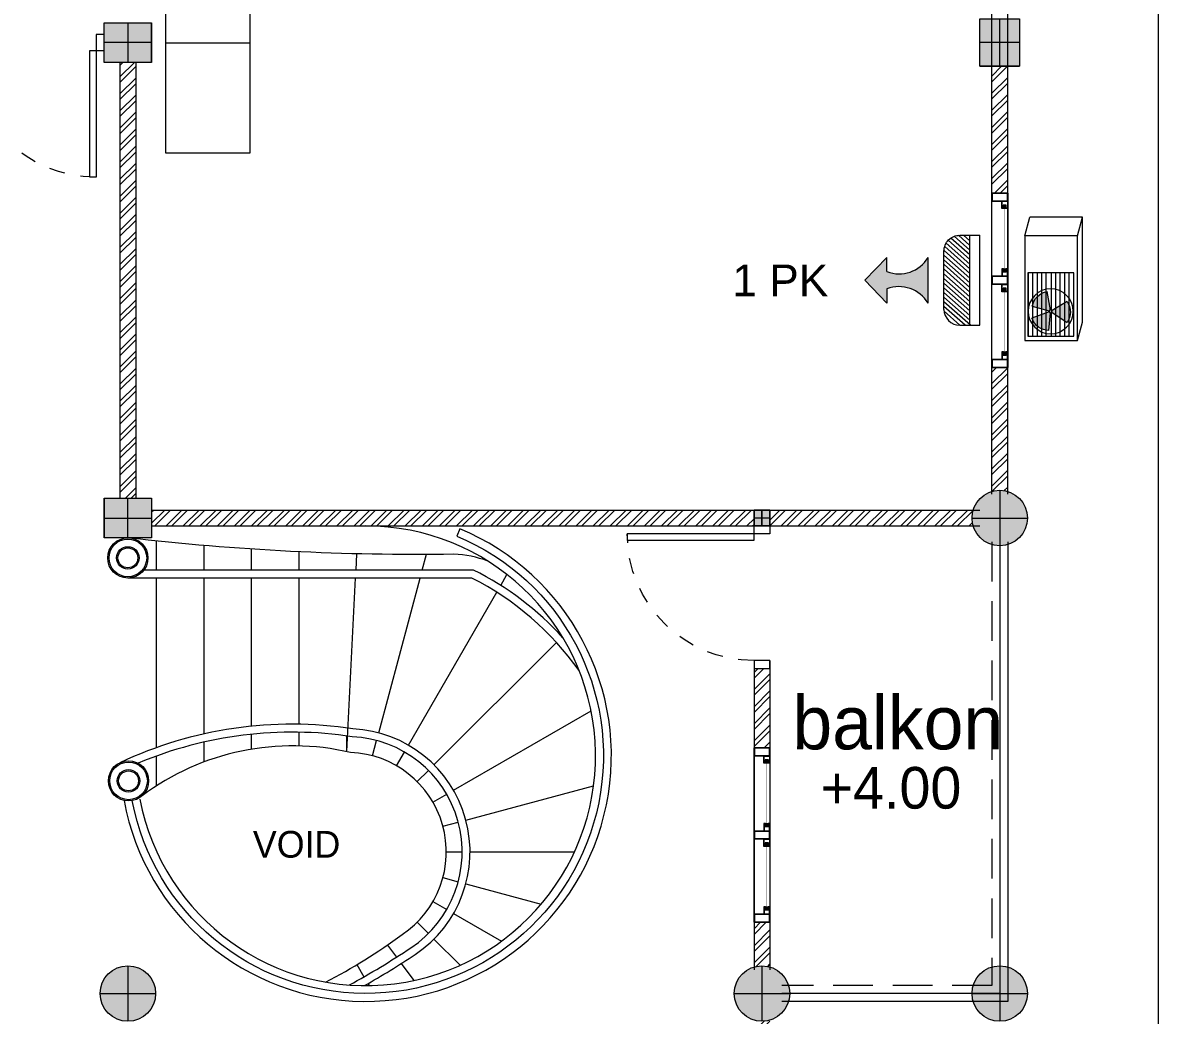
# Model space of a CAD drawing. Header units: millimetres. Extents: x -667 to -468, y -723 to -475.
# Drawn here: x -497.5 to -490.34, y -701.52 to -695.26 of the extents above; entities that cross this region are included whole.
import ezdxf

# ---------------------------------------------------------------- set-up
doc = ezdxf.new("R2010")
doc.units = ezdxf.units.MM
doc.linetypes.add('DASHED2', pattern=[0.375, 0.25, -0.125])
doc.linetypes.add('HIDDEN', pattern=[0.375, 0.25, -0.125])
doc.layers.get('0').update_dxf_attribs({"lineweight": 9})
for name, color, linetype, lineweight in [('BLOCK', 231, 'Continuous', 5), ('COLUMN', 11, 'Continuous', 9), ('dinding', 36, 'Continuous', 9), ('DOOR', 6, 'Continuous', 5), ('Furniture', 172, 'Continuous', 0), ('HIDDEN', 9, 'HIDDEN', 5), ('NOTASI', 250, 'Continuous', 5), ('pintu', 6, 'Continuous', 5), ('TEXT', 26, 'Continuous', 5)]:
    doc.layers.add(name, color=color, linetype=linetype, lineweight=lineweight)
doc.styles.get("Standard").update_dxf_attribs({"font": 'arial.ttf'})
pattern_1 = [(45, (150.81226, -159.11501), (-0.053881537, 0.053881537), []), (45, (150.84818, -159.11501), (-0.053881537, 0.053881537), [])]

# ---------------------------------------------------------------- blocks, each defined once
blk = doc.blocks.new('FFFF')
at = {"layer": 'NOTASI', "ltscale": 0.01}
h = blk.add_hatch(color=256, dxfattribs=at)
h.paths.add_polyline_path([(-508.3704, -250.991), (-508.4954, -250.991), (-508.4954, -251.141), (-508.3704, -251.141)])
h.paths.add_polyline_path([(-508.3704, -251.141), (-508.4954, -251.141), (-508.4954, -251.291), (-508.3704, -251.291)])
h.paths.add_polyline_path([(-508.4954, -251.141), (-508.6204, -251.141), (-508.6204, -251.291), (-508.4954, -251.291)])
h.paths.add_polyline_path([(-508.4954, -250.991), (-508.6204, -250.991), (-508.6204, -251.141), (-508.4954, -251.141)])
at = {"ltscale": 0.01}
for p, q in [((-508.3704, -250.991), (-508.6204, -250.991)), ((-508.4954, -250.991), (-508.4954, -251.291)), ((-508.6204, -251.141), (-508.3704, -251.141))]:
    blk.add_line(p, q, dxfattribs=at)
blk.add_lwpolyline([(-508.6204, -250.991), (-508.3704, -250.991), (-508.3704, -251.291), (-508.6204, -251.291)], close=True, dxfattribs=at)
blk = doc.blocks.new('kolommm bulat')
at = {"layer": 'NOTASI'}
h = blk.add_hatch(color=256, dxfattribs=at)
h.paths.add_polyline_path([(-808.9141, -494.9305), (-808.9141, -495.1055), (-808.7391, -495.1055, 0.414214)])
h.paths.add_polyline_path([(-808.9141, -494.9305, 0.414214), (-809.0891, -495.1055), (-808.9141, -495.1055)])
h.paths.add_polyline_path([(-808.9141, -495.1055), (-809.0891, -495.1055, 0.414214), (-808.9141, -495.2805)])
h.paths.add_polyline_path([(-808.7391, -495.1055), (-808.9141, -495.1055), (-808.9141, -495.2805, 0.414214)])
for p, q in [((-808.9141, -494.9305), (-808.9141, -495.2805)), ((-809.0891, -495.1055), (-808.7391, -495.1055))]:
    blk.add_line(p, q)
blk.add_circle((-808.9141, -495.1055), 0.175)
blk = doc.blocks.new('32')
at = {"layer": 'NOTASI'}
h = blk.add_hatch(color=256, dxfattribs=at)
h.paths.add_polyline_path([(2106.8221, 191.4695), (2106.7721, 191.4695), (2106.7721, 191.4195), (2106.8221, 191.4195)])
h.paths.add_polyline_path([(2106.8721, 191.4695), (2106.8221, 191.4695), (2106.8221, 191.4195), (2106.8721, 191.4195)])
h.paths.add_polyline_path([(2106.8721, 191.4195), (2106.8221, 191.4195), (2106.8221, 191.3695), (2106.8721, 191.3695)])
h.paths.add_polyline_path([(2106.8221, 191.4195), (2106.7721, 191.4195), (2106.7721, 191.3695), (2106.8221, 191.3695)])
at = {"layer": 'BLOCK'}
for p, q in [((2106.7721, 191.4195), (2106.8721, 191.4195)), ((2106.8221, 191.4695), (2106.8221, 191.3695))]:
    blk.add_line(p, q, dxfattribs=at)
blk.add_lwpolyline([(2106.8721, 191.4695), (2106.7721, 191.4695), (2106.7721, 191.3695), (2106.8721, 191.3695)], close=True, dxfattribs=at)
blk = doc.blocks.new('*U248')
for points in [[(81823.4, 24533.4), (81823.4, 25333.4), (81783.4, 25333.4), (81783.4, 24533.4)], [(80973.4, 24433.4), (81023.4, 24433.4), (81023.4, 24533.4), (80973.4, 24533.4)], [(81823.4, 24533.4), (81873.4, 24533.4), (81873.4, 24433.4), (81823.4, 24433.4)]]:
    blk.add_lwpolyline(points, close=True)
at = {"layer": 'HIDDEN'}
blk.add_arc((81823.4, 24533.4), 800, 90, 180, dxfattribs=at)
blk = doc.blocks.new('*U579')
for points in [[(80973.4, 24533.4), (81023.4, 24533.4), (81023.4, 24433.4), (80973.4, 24433.4)], [(81823.4, 24433.4), (81873.4, 24433.4), (81873.4, 24533.4), (81823.4, 24533.4)], [(81823.4, 24433.4), (81823.4, 23633.4), (81783.4, 23633.4), (81783.4, 24433.4)]]:
    blk.add_lwpolyline(points, close=True)
at = {"layer": 'HIDDEN'}
blk.add_arc((81823.4, 24433.4), 800, 180, 270, dxfattribs=at)
blk = doc.blocks.new('FCE')
h = blk.add_hatch()
h.set_pattern_fill('ANSI31', color=30, scale=0.02, angle=-180, style=0)
h.set_pattern_definition([(45, (-1849.7851361, -2568.5427676), (-0.0017677669529, 0.0017677669529), [])])
h.paths.add_polyline_path([(-655.011, -509.7223), (-655.009, -509.7223, -0.354282), (-655.007, -509.7193), (-655.027, -509.7193), (-655.027, -509.7273), (-655.011, -509.7273)])
h.paths.add_polyline_path([(-655.027, -509.7113), (-655.027, -509.7193), (-655.007, -509.7193, -0.354282), (-655.009, -509.7163), (-655.011, -509.7163), (-655.011, -509.7113)])
h = blk.add_hatch()
h.set_pattern_fill('ANSI31', color=30, scale=0.02, angle=-180, style=0)
h.set_pattern_definition([(135, (540.1511286, -2568.5427676), (0.0017677669529, 0.0017677669529), [])])
h.paths.add_polyline_path([(-654.623, -509.7223), (-654.625, -509.7223, 0.354282), (-654.627, -509.7193), (-654.607, -509.7193), (-654.607, -509.7273), (-654.623, -509.7273)])
h.paths.add_polyline_path([(-654.607, -509.7113), (-654.607, -509.7193), (-654.627, -509.7193, 0.354282), (-654.625, -509.7163), (-654.623, -509.7163), (-654.623, -509.7113)])
h = blk.add_hatch()
h.set_pattern_fill('ANSI31', color=30, scale=0.02, angle=-180, style=0)
h.set_pattern_definition([(45, (-1849.2601361, -2568.5427676), (-0.0017677669529, 0.0017677669529), [])])
h.paths.add_polyline_path([(-654.486, -509.7223), (-654.484, -509.7223, -0.354282), (-654.482, -509.7193), (-654.502, -509.7193), (-654.502, -509.7273), (-654.486, -509.7273)])
h.paths.add_polyline_path([(-654.502, -509.7113), (-654.502, -509.7193), (-654.482, -509.7193, -0.354282), (-654.484, -509.7163), (-654.486, -509.7163), (-654.486, -509.7113)])
h = blk.add_hatch()
h.set_pattern_fill('ANSI31', color=30, scale=0.02, angle=-180, style=0)
h.set_pattern_definition([(135, (540.6761286, -2568.5427676), (0.0017677669529, 0.0017677669529), [])])
h.paths.add_polyline_path([(-654.098, -509.7223), (-654.1, -509.7223, 0.354282), (-654.102, -509.7193), (-654.082, -509.7193), (-654.082, -509.7273), (-654.098, -509.7273)])
h.paths.add_polyline_path([(-654.082, -509.7113), (-654.082, -509.7193), (-654.102, -509.7193, 0.354282), (-654.1, -509.7163), (-654.098, -509.7163), (-654.098, -509.7113)])
for points in [[(-655.0545, -509.6381), (-655.1045, -509.6381), (-655.1045, -509.7381), (-655.0545, -509.7381)], [(-655.1045, -509.6381), (-654.0045, -509.6381), (-654.0045, -509.7381), (-655.1045, -509.7381)], [(-655.0565, -509.6401), (-655.1025, -509.6401), (-655.1025, -509.7361), (-655.0565, -509.7361)], [(-654.5295, -509.6381), (-654.5795, -509.6381), (-654.5795, -509.7381), (-654.5295, -509.7381)], [(-654.5315, -509.6401), (-654.5775, -509.6401), (-654.5775, -509.7361), (-654.5315, -509.7361)], [(-654.0045, -509.6381), (-654.0545, -509.6381), (-654.0545, -509.7381), (-654.0045, -509.7381)], [(-654.0065, -509.6401), (-654.0525, -509.6401), (-654.0525, -509.7361), (-654.0065, -509.7361)], [(-655.029, -509.7093), (-655.009, -509.7093), (-655.009, -509.7026), (-655.0525, -509.7026), (-655.0525, -509.7361), (-655.009, -509.7361), (-655.009, -509.7293), (-655.029, -509.7293)], [(-654.605, -509.7093), (-654.625, -509.7093), (-654.625, -509.7026), (-654.5815, -509.7026), (-654.5815, -509.7361), (-654.625, -509.7361), (-654.625, -509.7293), (-654.605, -509.7293)], [(-654.504, -509.7093), (-654.484, -509.7093), (-654.484, -509.7026), (-654.5275, -509.7026), (-654.5275, -509.7361), (-654.484, -509.7361), (-654.484, -509.7293), (-654.504, -509.7293)], [(-654.08, -509.7093), (-654.1, -509.7093), (-654.1, -509.7026), (-654.0565, -509.7026), (-654.0565, -509.7361), (-654.1, -509.7361), (-654.1, -509.7293), (-654.08, -509.7293)]]:
    blk.add_lwpolyline(points, close=True)
for points in [[(-655.009, -509.7133), (-655.009, -509.7113), (-655.009, -509.7163), (-655.009, -509.7113), (-655.007, -509.7113), (-655.007, -509.7006), (-655.0545, -509.7006), (-655.0545, -509.7381), (-655.007, -509.7381), (-655.007, -509.7273), (-655.009, -509.7273), (-655.009, -509.7223), (-655.009, -509.7273)], [(-655.009, -509.7223), (-655.011, -509.7223), (-655.011, -509.7273), (-655.027, -509.7273), (-655.027, -509.7113), (-655.011, -509.7113), (-655.011, -509.7163), (-655.009, -509.7163)], [(-654.625, -509.7133), (-654.625, -509.7113), (-654.625, -509.7163), (-654.625, -509.7113), (-654.627, -509.7113), (-654.627, -509.7006), (-654.5795, -509.7006), (-654.5795, -509.7381), (-654.627, -509.7381), (-654.627, -509.7273), (-654.625, -509.7273), (-654.625, -509.7223), (-654.625, -509.7273)], [(-654.625, -509.7223), (-654.623, -509.7223), (-654.623, -509.7273), (-654.607, -509.7273), (-654.607, -509.7113), (-654.623, -509.7113), (-654.623, -509.7163), (-654.625, -509.7163)], [(-654.484, -509.7133), (-654.484, -509.7113), (-654.484, -509.7163), (-654.484, -509.7113), (-654.482, -509.7113), (-654.482, -509.7006), (-654.5295, -509.7006), (-654.5295, -509.7381), (-654.482, -509.7381), (-654.482, -509.7273), (-654.484, -509.7273), (-654.484, -509.7223), (-654.484, -509.7273)], [(-654.484, -509.7223), (-654.486, -509.7223), (-654.486, -509.7273), (-654.502, -509.7273), (-654.502, -509.7113), (-654.486, -509.7113), (-654.486, -509.7163), (-654.484, -509.7163)], [(-654.1, -509.7133), (-654.1, -509.7113), (-654.1, -509.7163), (-654.1, -509.7113), (-654.102, -509.7113), (-654.102, -509.7006), (-654.0545, -509.7006), (-654.0545, -509.7381), (-654.102, -509.7381), (-654.102, -509.7273), (-654.1, -509.7273), (-654.1, -509.7223), (-654.1, -509.7273)], [(-654.1, -509.7223), (-654.098, -509.7223), (-654.098, -509.7273), (-654.082, -509.7273), (-654.082, -509.7113), (-654.098, -509.7113), (-654.098, -509.7163), (-654.1, -509.7163)]]:
    blk.add_lwpolyline(points)
at = {"color": 20, "const_width": 0.002}
for points in [[(-654.623, -509.7193), (-655.011, -509.7193)], [(-654.098, -509.7193), (-654.486, -509.7193)]]:
    blk.add_lwpolyline(points, dxfattribs=at)
for centre, start, end in [((-655.0062, -509.7166), 174.67337, 252.70675), ((-655.0062, -509.7221), 107.29325, 185.32663), ((-654.6279, -509.7166), 287.29325, 5.32663), ((-654.6279, -509.7221), 354.67337, 72.70675), ((-654.4812, -509.7166), 174.67337, 252.70675), ((-654.4812, -509.7221), 107.29325, 185.32663), ((-654.1029, -509.7166), 287.29325, 5.32663), ((-654.1029, -509.7221), 354.67337, 72.70675)]:
    blk.add_arc(centre, 0.00286, start, end)
blk = doc.blocks.new('aircondensator')
at = {"linetype": 'ByBlock', "true_color": 0xff1a1a}
h = blk.add_hatch(color=1, dxfattribs=at)
h.set_gradient(color1=(190, 248, 247), one_color=1, tint=1, name='CYLINDER')
h.paths.add_polyline_path([(0, 0.4992), (-0.1437, 0.3597), (-0.0546, 0.3597, -0.365012), (-0.1437, 0.1009), (0.1437, 0.1009, -0.365012), (0.0546, 0.3597), (0.1437, 0.3597)])
at = {"linetype": 'ByBlock'}
for p, q in [((-0.1437, 0.3597), (0, 0.4992)), ((0.1437, 0.3597), (0, 0.4992)), ((-0.0546, 0.3597), (-0.1437, 0.3597)), ((0.0546, 0.3597), (0.1437, 0.3597)), ((-0.284, -0.1), (-0.284, -0.2264)), ((-0.284, -0.1632), (0.284, -0.1632)), ((-0.284, -0.2264), (0.284, -0.2264))]:
    blk.add_line(p, q, dxfattribs=at)
at = {"color": 7, "linetype": 'ByBlock', "true_color": 0xd7f8f9}
for p, q in [((-0.1341, -0.1632), (0.0109, 0)), ((-0.1047, -0.1632), (0.0413, 0.001)), ((-0.0163, -0.1632), (0.1287, 0)), ((0.0131, -0.1632), (0.1582, 0)), ((-0.284, -0.1331), (-0.1657, 0)), ((-0.284, -0.1663), (-0.1363, 0)), ((-0.284, -0.1), (-0.1958, -0.0007)), ((-0.2519, -0.1632), (-0.1068, 0)), ((-0.2224, -0.1632), (-0.0774, 0)), ((-0.193, -0.1632), (-0.0479, 0)), ((-0.1636, -0.1632), (-0.0185, 0)), ((-0.0752, -0.1632), (0.0698, -0.0001)), ((-0.0458, -0.1632), (0.0989, -0.0004)), ((0.0425, -0.1632), (0.187, -0.0007)), ((0.072, -0.1632), (0.2132, -0.0043)), ((0.1014, -0.1632), (0.2344, -0.0136)), ((0.1309, -0.1632), (0.2521, -0.0268)), ((0.1603, -0.1632), (0.2666, -0.0436)), ((0.1898, -0.1632), (0.2775, -0.0645)), ((0.2192, -0.1632), (0.2836, -0.0907)), ((0.2486, -0.1632), (0.284, -0.1234))]:
    blk.add_line(p, q, dxfattribs=at)
at = {"linetype": 'ByBlock'}
blk.add_lwpolyline([(0.1437, 0.1009), (-0.1437, 0.1009)], dxfattribs=at)
blk.add_lwpolyline([(-0.184, 0), (0.184, 0, -0.414214), (0.284, -0.1), (0.284, -0.2264)], format="xyb", dxfattribs=at)
for centre, radius, start, end in [((-0.2528, 0.2832), 0.2125, 300.90184, 21.11257), ((0.2528, 0.2832), 0.2125, 158.88743, 239.09816), ((-0.184, -0.1), 0.1, 90, 180)]:
    blk.add_arc(centre, radius, start, end, dxfattribs=at)
blk = doc.blocks.new('OUT DOR AC')
h = blk.add_hatch(color=256)
h.set_gradient(color1=(177, 221, 220), one_color=1, tint=1)
h.paths.add_polyline_path([(-0.267, -0.128, 0.324443), (-0.4416, -0.128), (-0.3551, -0.2544, -0.290805), (-0.341, -0.2539)])
h.paths.add_polyline_path([(-0.3347, -0.2674, -0.290805), (-0.3441, -0.2779), (-0.3053, -0.4186, 0.324443), (-0.1837, -0.2933)])
h.paths.add_polyline_path([(-0.5074, -0.2793, 0.324443), (-0.4061, -0.4215), (-0.3532, -0.2771, -0.267166), (-0.3607, -0.2664)])
for p, q in [((-0.5923, -0.0408), (-0.4373, 0)), ((-0.4373, 0), (0.4373, 0)), ((0.2823, -0.0408), (0.4373, 0)), ((0.4373, 0), (0.4373, -0.4398)), ((-0.5565, -0.1104), (-0.0277, -0.1104)), ((-0.5565, -0.1476), (-0.0277, -0.1476)), ((-0.5565, -0.1848), (-0.0277, -0.1848)), ((-0.3551, -0.2544), (-0.4416, -0.128)), ((-0.267, -0.128), (-0.341, -0.2539)), ((-0.5565, -0.2221), (-0.0277, -0.2221)), ((-0.5565, -0.2593), (-0.0277, -0.2593)), ((-0.5074, -0.2793), (-0.3607, -0.2664)), ((-0.3532, -0.2771), (-0.4061, -0.4215)), ((-0.3053, -0.4186), (-0.3441, -0.2779)), ((-0.3347, -0.2674), (-0.1837, -0.2933)), ((-0.5565, -0.3016), (-0.0277, -0.3016)), ((-0.5565, -0.3388), (-0.0277, -0.3388)), ((-0.5565, -0.3761), (-0.0277, -0.3761)), ((-0.5565, -0.4133), (-0.0277, -0.4133)), ((-0.5565, -0.4505), (-0.0277, -0.4505)), ((0.2823, -0.4806), (0.4373, -0.4398))]:
    blk.add_line(p, q)
for points in [[(-0.5923, -0.0408), (0.2823, -0.0408), (0.2823, -0.4806), (-0.5923, -0.4806)], [(-0.5565, -0.0731), (-0.0277, -0.0731), (-0.0277, -0.4556), (-0.5565, -0.4556)]]:
    blk.add_lwpolyline(points, close=True)
for radius in [0.1879, 0.0131]:
    blk.add_circle((-0.3476, -0.2652), radius)
for centre, start, end in [((-0.3543, -0.2484), 54.04943, 125.95057), ((-0.3587, -0.2805), 179.51832, 251.41947), ((-0.3309, -0.2721), 279.91296, 351.81411)]:
    blk.add_arc(centre, 0.1487, start, end)

msp = doc.modelspace()

# ---------------------------------------------------------------- hatches: boundary and pattern name
at = {"layer": 'NOTASI'}
h = msp.add_hatch(dxfattribs=at)
h.set_pattern_fill('ANSI32', color=256, scale=0.008, style=0)
h.set_pattern_definition(pattern_1)
h.paths.add_polyline_path([(-491.286, -695.5357), (-491.386, -695.5357), (-491.386, -696.3357), (-491.286, -696.3357)])
h.paths.add_polyline_path([(-491.286, -697.4357), (-491.386, -697.4357), (-491.386, -698.2179, -0.145898), (-491.286, -698.2179)])
h.paths.add_polyline_path([(-491.511, -698.3857, -0.072565), (-491.5037, -698.3357), (-492.786, -698.3357), (-492.786, -698.4357), (-491.5037, -698.4357, -0.072565)])
h.paths.add_polyline_path([(-492.886, -698.3357), (-496.686, -698.3357), (-496.686, -698.4357), (-492.886, -698.4357)])
h.paths.add_polyline_path([(-496.786, -695.5107), (-496.886, -695.5107), (-496.886, -698.2607), (-496.786, -698.2607)])
h = msp.add_hatch(dxfattribs=at)
h.set_pattern_fill('ANSI32', color=256, scale=0.008, style=0)
h.set_pattern_definition(pattern_1)
h.paths.add_polyline_path([(-492.786, -699.3357), (-492.886, -699.3357), (-492.886, -699.8357), (-492.786, -699.8357)])
h.paths.add_polyline_path([(-492.786, -700.9357), (-492.886, -700.9357), (-492.886, -701.2179, -0.145898), (-492.786, -701.2179)])
h.paths.add_polyline_path([(-492.786, -701.5534, -0.145898), (-492.886, -701.5534), (-492.886, -702.8357), (-492.786, -702.8357)])

# ---------------------------------------------------------------- linework, layer by layer
at = {"layer": 'dinding', "ltscale": 0.01}
msp.add_line((-490.336, -694.3857), (-490.336, -711.3857), dxfattribs=at)
at = {"layer": 'dinding'}
for p, q in [((-491.386, -698.2357), (-491.386, -694.4357)), ((-491.286, -698.2357), (-491.286, -694.4357)), ((-496.886, -695.5107), (-496.886, -698.2607)), ((-496.786, -695.5107), (-496.786, -698.2607)), ((-496.686, -698.3357), (-491.461, -698.3357)), ((-496.686, -698.4357), (-491.461, -698.4357)), ((-496.655, -698.7142), (-496.655, -698.5338)), ((-491.336, -698.5357), (-491.336, -701.3857)), ((-491.286, -698.5357), (-491.286, -701.4357)), ((-496.355, -698.7142), (-496.355, -698.5592)), ((-496.055, -698.7142), (-496.055, -698.5819)), ((-495.755, -698.7142), (-495.755, -698.5989)), ((-495.3967, -698.7142), (-495.3915, -698.6117)), ((-494.9785, -698.7142), (-494.9518, -698.6142)), ((-496.655, -699.8343), (-496.655, -698.7642)), ((-496.355, -699.7479), (-496.355, -698.7642)), ((-496.055, -699.6996), (-496.055, -698.7642)), ((-495.755, -699.6871), (-495.755, -698.7642)), ((-495.455, -699.8597), (-495.3992, -698.7642)), ((-495.2537, -699.7412), (-494.9919, -698.7642)), ((-494.4841, -698.8107), (-494.4445, -698.7421)), ((-495.0662, -699.8188), (-494.5091, -698.854)), ((-494.9051, -699.9424), (-494.1329, -699.1702)), ((-494.0975, -699.1348), (-494.0963, -699.1336)), ((-492.886, -699.2857), (-492.886, -701.2357)), ((-492.786, -699.2857), (-492.786, -701.2357)), ((-494.7815, -700.1035), (-493.9139, -699.6026)), ((-496.055, -699.8444), (-496.055, -699.7498)), ((-495.755, -699.8236), (-495.755, -699.7371)), ((-495.455, -699.8597), (-495.455, -699.7605)), ((-496.355, -699.9246), (-496.355, -699.7992)), ((-495.2925, -699.886), (-495.2666, -699.7895)), ((-496.655, -700.0748), (-496.655, -699.8875)), ((-495.1412, -699.9487), (-495.0912, -699.8621)), ((-495.0112, -700.0485), (-494.9405, -699.9778)), ((-494.7038, -700.291), (-493.8985, -700.0752)), ((-494.9114, -700.1785), (-494.8248, -700.1285)), ((-494.8487, -700.3298), (-494.7521, -700.304)), ((-494.8273, -700.4923), (-494.7273, -700.4923)), ((-494.6773, -700.4923), (-494.019, -700.4923)), ((-494.8487, -700.6547), (-494.7521, -700.6806)), ((-494.7038, -700.6936), (-494.2281, -700.821)), ((-494.9114, -700.8061), (-494.8248, -700.8561)), ((-494.7815, -700.8811), (-494.4794, -701.0555)), ((-495.0112, -700.9361), (-494.9405, -701.0068)), ((-494.9051, -701.0422), (-494.7398, -701.2074)), ((-495.1986, -701.08), (-495.1419, -701.1564)), ((-495.112, -701.1967), (-495.0326, -701.3035)), ((-495.3908, -701.2035), (-495.3465, -701.2802)), ((-495.3215, -701.3235), (-495.3146, -701.3355)), ((-491.336, -701.3857), (-492.711, -701.3857)), ((-491.286, -701.4357), (-492.711, -701.4357))]:
    msp.add_line(p, q, dxfattribs=at)
at = {"layer": 'dinding', "linetype": 'DASHED2'}
for p, q in [((-491.386, -698.5357), (-491.386, -701.3357)), ((-491.386, -701.3357), (-492.711, -701.3357))]:
    msp.add_line(p, q, dxfattribs=at)
at = {"layer": 'dinding'}
for points in [[(-496.8602, -700.1676, 1.680839), (-494.7423, -698.4539), (-494.7615, -698.5001, -1.674158), (-496.8091, -700.1688)], [(-494.5651, -698.6576, 0.081481), (-494.7803, -698.6142, -0.032853), (-496.836, -698.5107)], [(-493.9892, -699.3484, 0.121705), (-494.6667, -698.7642), (-496.836, -698.7642)], [(-494.0918, -699.141, 0.093031), (-494.6548, -698.7142), (-496.7351, -698.7142)], [(-495.3426, -701.3356, 0.016693), (-495.0231, -701.139, 0.722711), (-495.4164, -699.7156, 0.148646), (-496.8862, -699.9296)], [(-495.4383, -701.332, 0.020345), (-495.0508, -701.0974, 0.723972), (-495.4214, -699.7654, 0.138385), (-496.7707, -699.9328)], [(-495.5891, -701.3134, 0.040563), (-495.1062, -701.0141, 0.726986), (-495.4311, -699.8651, 0.220859), (-496.7467, -700.1382)]]:
    msp.add_lwpolyline(points, format="xyb", dxfattribs=at)
at = {"layer": 'dinding', "color": 0}
for centre, radius in [((-496.836, -698.6374), 0.1268), ((-496.836, -698.6374), 0.1188), ((-496.836, -698.6374), 0.0708), ((-496.836, -698.6374), 0.0628), ((-496.8316, -700.044), 0.1268), ((-496.8316, -700.044), 0.1188), ((-496.8316, -700.044), 0.0708), ((-496.8316, -700.044), 0.0628)]:
    msp.add_circle(centre, radius, dxfattribs=at)
at = {"layer": 'dinding'}
msp.add_arc((-495.336, -699.8857), 1.45, 190.88047, 90, dxfattribs=at)
at = {"layer": 'Furniture', "ltscale": 0.01}
for points in [[(-496.0634, -693.9977), (-496.5987, -693.9977), (-496.5987, -695.3866), (-496.0634, -695.3866)], [(-496.0634, -694.6922), (-496.5987, -694.6922), (-496.5987, -696.081), (-496.0634, -696.081)]]:
    msp.add_lwpolyline(points, close=True, dxfattribs=at)

# ---------------------------------------------------------------- block references
at = {"xscale": -0.7557451804975893, "yscale": 0.7557451804975893, "zscale": 0.7557451804975893, "rotation": 270}
msp.add_blockref('OUT DOR AC', (-490.8144, -696.8187), dxfattribs=at)
at = {"color": 1, "linetype": 'ByBlock', "true_color": 0xff1a1a, "rotation": 90}
msp.add_blockref('aircondensator', (-491.6878, -696.8857), dxfattribs=at)
at = {"layer": 'COLUMN'}
for name, p, rotation in [('FFFF', (-999.8315, -946.5267), 180), ('FFFF', (-245.695, -1203.8811), 270), ('FFFF', (-747.977, -189.8902), 89.99999999999997), ('32', (-684.2555, 1408.4364), 270)]:
    msp.add_blockref(name, p, dxfattribs=dict(at, rotation=rotation))
for p in [(317.5781, -203.2802), (312.0781, -206.2802), (316.0781, -206.2802), (317.5781, -206.2802)]:
    msp.add_blockref('kolommm bulat', p, dxfattribs=at)
at = {"layer": 'COLUMN', "xscale": -1, "rotation": 270}
msp.add_blockref('32', (-684.2555, -2805.2078), dxfattribs=at)
at = {"layer": 'DOOR', "xscale": -0.0009999999999763531, "yscale": 0.0009999999999763531, "zscale": 0.0009999999999763531}
for name, p, rotation in [('*U248', (-578.8594, -670.9023), 180), ('*U579', (-517.3194, -780.309), 270)]:
    msp.add_blockref(name, p, dxfattribs=dict(at, rotation=rotation))
at = {"layer": 'pintu', "rotation": 90.00000000000001}
for p in [(-1001.0241, -42.3311), (-1002.5241, -45.8311)]:
    msp.add_blockref('FCE', p, dxfattribs=at)

# ---------------------------------------------------------------- texts
at = {"color": 1, "linetype": 'ByBlock', "true_color": 0xff1a1a, "insert": (-493.4002, -696.7862), "char_height": 0.2, "attachment_point": 1}
msp.add_mtext_dynamic_manual_height_columns('\\pi0.37693;{\\C256;1 PK}', width=1.328621, gutter_width=12.5, heights=[0], dxfattribs=at)
at = {"layer": 'TEXT', "attachment_point": 1}
for s, insert, char_height, width in [('{\\fAvantGarde Bk BT|b0|i0|c0|p34;balkon}', (-492.644, -699.5078), 0.3375, 3.165478), ('{\\fAvantGarde Bk BT|b0|i0|c0|p34;VOID}', (-496.0474, -700.3599), 0.16875, 1.582739)]:
    msp.add_mtext(s, dxfattribs=dict(at, insert=insert, char_height=char_height, width=width))
at = {"layer": 'TEXT', "lineweight": 9, "insert": (-492.0222, -700.0897), "char_height": 0.262377, "attachment_point": 5}
msp.add_mtext('{\\fIrisUPC|b0|i0|c0|p34;+4.00}', dxfattribs=at)

doc.saveas('drawing.dxf')
